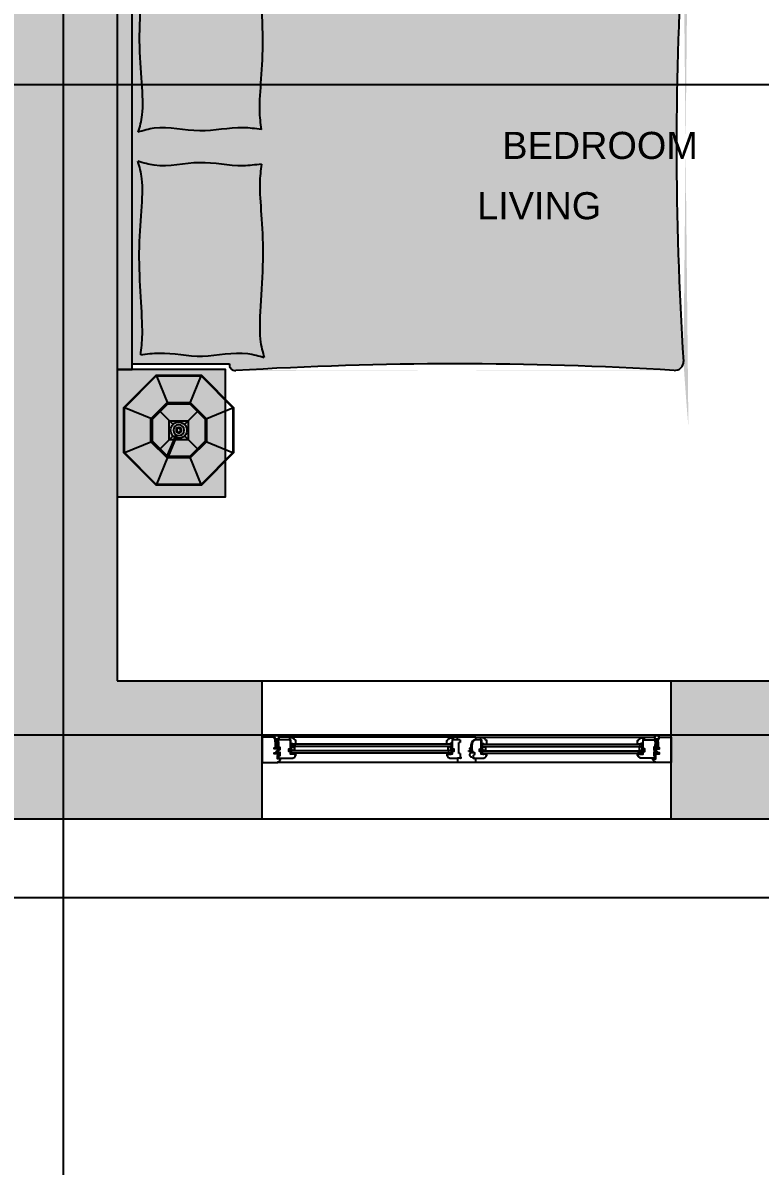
# Model space of a CAD drawing. Header units: millimetres. Extents: x 11159 to 50121, y 18346 to 37577.
# Drawn here: x 34246 to 36968, y 22565 to 26784 of the extents above; entities that cross this region are included whole.
import ezdxf

# ---------------------------------------------------------------- set-up
doc = ezdxf.new("R2010")
doc.units = ezdxf.units.MM
for name, color, linetype in [('axis', 40, 'Continuous'), ('df', 7, 'Continuous'), ('dim', 7, 'Continuous'), ('furnhatch', 254, 'Continuous'), ('furniture', 34, 'Continuous'), ('HATCH', 8, 'Continuous'), ('wall', 5, 'Continuous')]:
    doc.layers.add(name, color=color, linetype=linetype)
doc.styles.add('KOTE', font='romrust.shx', dxfattribs={"width": 0.8})
doc.styles.get("Standard").update_dxf_attribs({"font": 'arial.ttf'})
doc.dimstyles.new('ayala 50', dxfattribs={"dimscale": 50, "dimtxt": 2.5, "dimasz": 1, "dimexe": 1, "dimexo": 2, "dimgap": 1, "dimtad": 1, "dimdec": 4, "dimzin": 9, "dimdsep": 46, "dimtxsty": 'KOTE', "dimblk": 'ARCHTICK', "dimcen": 0.09, "dimdle": 1, "dimadec": 0, "dimazin": 0, "dimtfac": 0.666667, "dimtdec": 4, "dimtix": 1, "dimtmove": 2, "dimatfit": 3, "dimfxl": 1, "dimtvp": 1, "dimtolj": 1, "dimarcsym": 0})

# ---------------------------------------------------------------- blocks, each defined once
blk = doc.blocks.new('_ArchTick')
at = {"color": 0, "linetype": 'ByBlock', "const_width": 0.15}
blk.add_lwpolyline([(-0.5, -0.5), (0.5, 0.5)], dxfattribs=at)
blk = doc.blocks.new('*D53')
at = {"layer": 'Defpoints', "color": 0}
for p in [(49394.9, 26556.4), (34394.9, 23556.4), (49394.9, 19246.4)]:
    blk.add_point(p, dxfattribs=at)
at = {"layer": 'dim', "color": 4, "lineweight": -2}
for p, q in [((49394.9, 26456.4), (49394.9, 19146.4)), ((34394.9, 23456.4), (34394.9, 19146.4)), ((34294.9, 19246.4), (49494.9, 19246.4))]:
    blk.add_line(p, q, dxfattribs=at)
at = {"layer": 'dim', "color": 4, "lineweight": -2, "xscale": 100, "yscale": 100, "zscale": 100, "rotation": 180}
blk.add_blockref('_ArchTick', (34394.9, 19246.4), dxfattribs=at)
at = {"layer": 'dim', "color": 4, "lineweight": -2, "xscale": 100, "yscale": 100, "zscale": 100}
blk.add_blockref('_ArchTick', (49394.9, 19246.4), dxfattribs=at)
at = {"layer": 'dim', "color": 3, "insert": (41894.9, 19366.4), "char_height": 200, "attachment_point": 5, "style": 'KOTE'}
blk.add_mtext('\\A1;15000', dxfattribs=at)
blk = doc.blocks.new('Joint-K7335')
at = {"layer": 'df', "color": 7}
for points in [[(3.9, 10.7, -0.206505), (4.5, 11.8, -0.277528), (4.6, 11.7), (4.7, 11.5, 0.626267), (5.4, 11.5, 0.131441), (5.5, 11.7), (5.5, 18, 0.509109), (4.6, 18.4, -0.294424), (2, 18.3, 0.173488), (1.3, 18.5), (0, 18.5), (0, 2.1, 0.415334), (1.2, 0.9, 0.048115), (1.5, 0.9, 0.113375), (1.5, 1), (4, 2.8, 0.235966), (4, 2.9), (4, 3.3, 0.247659), (4, 3.4, 0.287937), (3.6, 3.4), (1.8, 2.3, -0.576722), (1.5, 2.5), (1.5, 3.3, -0.235966), (1.6, 3.5), (4, 5.3, 0.235966), (4, 5.3), (4, 5.7, 0.247659), (4, 5.8, 0.287937), (3.6, 5.8), (1.8, 4.8, -0.576722), (1.5, 5), (1.5, 6.3, -0.384094), (2.6, 7.5, -0.021813), (2.7, 7.5), (6.5, 7.5), (6.5, 7.6, 0.333043), (5.7, 8.5, -0.293245), (5.3, 8.9, 0.008528), (5.2, 9.3, 0.265517), (5, 9.5, 0.023748), (4.8, 9.5, -0.356149), (3.9, 10.7, -0.356149)], [(3.2, 10.8, 0.355005), (4.6, 8.8, -0.567624), (4.7, 8.8, -0.24708), (4.4, 8.7), (2.2, 9, -0.351704), (1.2, 10.1), (1.2, 12.9, -0.414214), (1.5, 13.2), (1.6, 13.2, 0.277073), (1.9, 13.4), (3.7, 16.8, -0.041112), (3.8, 17), (4.1, 17.7, -0.50666), (4.6, 17.7, -0.2771), (4.6, 17.5), (4.6, 13.3, 0.213422), (4.7, 13.1, -0.886227), (4.4, 12.6, 0.250571), (3.2, 10.8)]]:
    blk.add_lwpolyline(points, format="xyb", dxfattribs=at)
blk.add_lwpolyline([(1.6, 17.8, 0.632714), (1, 17.6), (1, 14.2, 0.78091), (1.6, 14.1), (3.2, 17.1, -0.117333), (3.3, 17.2, 1.218085), (3, 17.5, -0.285776), (2.7, 17.3, -0.145588)], format="xyb", close=True, dxfattribs=at)
blk = doc.blocks.new('bed1')
at = {"layer": 'furnhatch'}
h = blk.add_hatch(color=254, dxfattribs=at)
edge = h.paths.add_edge_path()
edge.add_line((-50, 728.2), (-376.6, 728.2))
edge.add_ellipse((-396.6, 731.7), major_axis=(-20.2, 2.1), ratio=0.939967, start_angle=175.7986, end_angle=279.2235)
edge.add_ellipse((-1139.1, 11853.6), major_axis=(11637.5, 0), ratio=0.956, start_angle=266.40829, end_angle=273.6518, ccw=False)
edge.add_ellipse((-1870, 721.4), major_axis=(30, 0), ratio=0.956, start_angle=86.4083, end_angle=182.703)
edge.add_ellipse((-20808.2, 0), major_axis=(18931.7, 0), ratio=0.7647664, start_angle=-2.85057, end_angle=2.85057, ccw=False)
edge.add_ellipse((-1870, -721.4), major_axis=(30, 0), ratio=0.956, start_angle=177.297, end_angle=273.5917)
edge.add_ellipse((-1139.1, -11853.6), major_axis=(-11637.5, 0), ratio=0.956, start_angle=266.3482, end_angle=273.59171, ccw=False)
edge.add_ellipse((-396.6, -731.7), major_axis=(20.2, 2.1), ratio=0.939967, start_angle=260.7765, end_angle=364.2014)
edge.add_line((-376.6, -728.2), (-50, -728.2))
edge.add_line((-50, -728.2), (-50, 728.2))
edge = h.paths.add_edge_path(flags=0)
edge.add_spline(control_points=[(-483.8, -58.1), (-463.3, -60.8), (-394.8, -69.6), (-273.9, -40.3), (-155.8, -74.4), (-87.5, -54.2), (-69.3, -48.8)], knot_values=[0, 0, 0, 0, 6.340048, 21.250308, 36.908042, 42.626898, 42.626898, 42.626898, 42.626898], degree=3, periodic=0)
edge.add_spline(control_points=[(-69.3, -48.8), (-74.7, -67.1), (-94.8, -135.3), (-60.7, -336.6), (-90.1, -608.6), (-81.2, -677.1), (-78.6, -697.6)], knot_values=[0, 0, 0, 0, 5.718856, 21.37659, 36.28685, 42.626898, 42.626898, 42.626898, 42.626898], degree=3, periodic=0)
edge.add_spline(control_points=[(-78.6, -697.6), (-99, -694.9), (-167.6, -686.1), (-288.4, -715.5), (-406.6, -681.3), (-474.8, -701.5), (-493.1, -706.9)], knot_values=[0, 0, 0, 0, 6.340048, 21.250308, 36.908042, 42.626898, 42.626898, 42.626898, 42.626898], degree=3, periodic=0)
edge.add_spline(control_points=[(-493.1, -706.9), (-487.7, -688.6), (-467.5, -620.4), (-501.7, -351.1), (-472.3, -147.1), (-481.1, -78.6), (-483.8, -58.1)], knot_values=[0, 0, 0, 0, 5.718856, 21.37659, 36.28685, 42.626898, 42.626898, 42.626898, 42.626898], degree=3, periodic=0)
edge = h.paths.add_edge_path(flags=0)
edge.add_spline(control_points=[(-483.8, 58), (-481.1, 78.5), (-472.3, 147), (-501.7, 351), (-467.5, 620.3), (-487.7, 688.5), (-493.1, 706.8)], knot_values=[0, 0, 0, 0, 6.340048, 21.250308, 36.908042, 42.626898, 42.626898, 42.626898, 42.626898], degree=3, periodic=0)
edge.add_spline(control_points=[(-493.1, 706.8), (-474.8, 701.4), (-406.6, 681.2), (-288.4, 715.4), (-167.6, 686), (-99, 694.8), (-78.6, 697.5)], knot_values=[0, 0, 0, 0, 5.718856, 21.37659, 36.28685, 42.626898, 42.626898, 42.626898, 42.626898], degree=3, periodic=0)
edge.add_spline(control_points=[(-78.6, 697.5), (-81.2, 677), (-90.1, 608.5), (-60.7, 336.5), (-94.8, 135.2), (-74.7, 67), (-69.3, 48.7)], knot_values=[0, 0, 0, 0, 6.340048, 21.250308, 36.908042, 42.626898, 42.626898, 42.626898, 42.626898], degree=3, periodic=0)
edge.add_spline(control_points=[(-69.3, 48.7), (-87.5, 54.1), (-155.8, 74.3), (-273.9, 40.1), (-394.8, 69.5), (-463.3, 60.7), (-483.8, 58)], knot_values=[0, 0, 0, 0, 5.718856, 21.37659, 36.28685, 42.626898, 42.626898, 42.626898, 42.626898], degree=3, periodic=0)
edge = h.paths.add_edge_path(flags=16)
edge.add_spline(control_points=[(-78.6, -697.6), (-81.2, -677.1), (-90.1, -608.6), (-60.7, -336.6), (-94.8, -135.3), (-74.7, -67.1), (-69.3, -48.8)], knot_values=[0, 0, 0, 0, 6.340048, 21.250308, 36.908042, 42.626898, 42.626898, 42.626898, 42.626898], degree=3, periodic=0)
edge.add_spline(control_points=[(-69.3, -48.8), (-87.5, -54.2), (-155.8, -74.4), (-273.9, -40.3), (-394.8, -69.6), (-463.3, -60.8), (-483.8, -58.1)], knot_values=[0, 0, 0, 0, 5.718856, 21.37659, 36.28685, 42.626898, 42.626898, 42.626898, 42.626898], degree=3, periodic=0)
edge.add_spline(control_points=[(-483.8, -58.1), (-481.1, -78.6), (-472.3, -147.1), (-501.7, -351.1), (-467.5, -620.4), (-487.7, -688.6), (-493.1, -706.9)], knot_values=[0, 0, 0, 0, 6.340048, 21.250308, 36.908042, 42.626898, 42.626898, 42.626898, 42.626898], degree=3, periodic=0)
edge.add_spline(control_points=[(-493.1, -706.9), (-474.8, -701.5), (-406.6, -681.3), (-288.4, -715.5), (-167.6, -686.1), (-99, -694.9), (-78.6, -697.6)], knot_values=[0, 0, 0, 0, 5.718856, 21.37659, 36.28685, 42.626898, 42.626898, 42.626898, 42.626898], degree=3, periodic=0)
edge = h.paths.add_edge_path(flags=16)
edge.add_spline(control_points=[(-69.3, 48.7), (-74.7, 67), (-94.8, 135.2), (-60.7, 336.5), (-90.1, 608.5), (-81.2, 677), (-78.6, 697.5)], knot_values=[0, 0, 0, 0, 5.718856, 21.37659, 36.28685, 42.626898, 42.626898, 42.626898, 42.626898], degree=3, periodic=0)
edge.add_spline(control_points=[(-78.6, 697.5), (-99, 694.8), (-167.6, 686), (-288.4, 715.4), (-406.6, 681.2), (-474.8, 701.4), (-493.1, 706.8)], knot_values=[0, 0, 0, 0, 6.340048, 21.250308, 36.908042, 42.626898, 42.626898, 42.626898, 42.626898], degree=3, periodic=0)
edge.add_spline(control_points=[(-493.1, 706.8), (-487.7, 688.5), (-467.5, 620.3), (-501.7, 351), (-472.3, 147), (-481.1, 78.5), (-483.8, 58)], knot_values=[0, 0, 0, 0, 5.718856, 21.37659, 36.28685, 42.626898, 42.626898, 42.626898, 42.626898], degree=3, periodic=0)
edge.add_spline(control_points=[(-483.8, 58), (-463.3, 60.7), (-394.8, 69.5), (-273.9, 40.1), (-155.8, 74.3), (-87.5, 54.1), (-69.3, 48.7)], knot_values=[0, 0, 0, 0, 6.340048, 21.250308, 36.908042, 42.626898, 42.626898, 42.626898, 42.626898], degree=3, periodic=0)
h.paths.add_polyline_path([(0, 747.3), (-50, 747.3), (-50, -747.3), (0, -747.3)])
at = {"layer": 'furniture'}
for p, q in [((0, 747.3), (-50, 747.3)), ((-50, 747.3), (-50, -747.3)), ((0, -747.3), (0, 747.3)), ((-50, 728.2), (-376.6, 728.2)), ((-376.6, -728.2), (-50, -728.2)), ((0, -747.3), (-50, -747.3))]:
    blk.add_line(p, q, dxfattribs=at)
for centre, major_axis, ratio, start_param, end_param in [((-1870, 721.4), (30, 0), 0.956, 1.508109, 3.188768), ((-1139.1, 11853.6), (11637.5, 0), 0.956, 4.649702, 4.776125), ((-396.6, 731.7), (-20.2, 2.1), 0.939967, 3.068264, 4.873369), ((-20808.2, 0), (18931.7, 0), 0.764766, -0.049752, 0.049752), ((-1870, -721.4), (30, 0), 0.956, 3.094417, 4.775076), ((-1139.1, -11853.6), (-11637.5, 0), 0.956, 4.648653, 4.775076), ((-396.6, -731.7), (20.2, 2.1), 0.939967, 4.551409, 6.356514)]:
    blk.add_ellipse(centre, major_axis=major_axis, ratio=ratio, start_param=start_param, end_param=end_param, dxfattribs=at)
for points in [[(-78.6, 697.5), (-99, 694.8), (-167.6, 686), (-288.4, 715.4), (-406.6, 681.2), (-474.8, 701.4), (-493.1, 706.8)], [(-483.8, 58), (-481.1, 78.5), (-472.3, 147), (-501.7, 351), (-467.5, 620.3), (-487.7, 688.5), (-493.1, 706.8)], [(-78.6, 697.5), (-81.2, 677), (-90.1, 608.5), (-60.7, 336.5), (-94.8, 135.2), (-74.7, 67), (-69.3, 48.7)], [(-483.8, 58), (-463.3, 60.7), (-394.8, 69.5), (-273.9, 40.1), (-155.8, 74.3), (-87.5, 54.1), (-69.3, 48.7)], [(-483.8, -58.1), (-481.1, -78.6), (-472.3, -147.1), (-501.7, -351.1), (-467.5, -620.4), (-487.7, -688.6), (-493.1, -706.9)], [(-483.8, -58.1), (-463.3, -60.8), (-394.8, -69.6), (-273.9, -40.3), (-155.8, -74.4), (-87.5, -54.2), (-69.3, -48.8)], [(-78.6, -697.6), (-81.2, -677.1), (-90.1, -608.6), (-60.7, -336.6), (-94.8, -135.3), (-74.7, -67.1), (-69.3, -48.8)], [(-78.6, -697.6), (-99, -694.9), (-167.6, -686.1), (-288.4, -715.5), (-406.6, -681.3), (-474.8, -701.5), (-493.1, -706.9)]]:
    blk.add_open_spline(points, degree=3, knots=[0, 0, 0, 0, 6.340048, 21.250308, 36.908042, 42.626898, 42.626898, 42.626898, 42.626898], dxfattribs=at)
blk = doc.blocks.new('lamp (pl)')
at = {"color": 0, "linetype": 'ByBlock'}
for p, q in [((-40.4, 97.5), (-83.9, 202.5)), ((83.9, 202.5), (40.4, 97.5)), ((-42.3, 95.6), (-9.9, 17.4)), ((-37.7, 97.5), (-5.3, 19.3)), ((-202.5, 83.9), (-97.5, 40.4)), ((-68.9, 68.9), (-21.2, 21.2)), ((21.2, 21.2), (68.9, 68.9)), ((97.5, 40.4), (202.5, 83.9)), ((-97.5, -40.4), (-202.5, -83.9)), ((-68.9, -68.9), (-21.2, -21.2)), ((21.2, -21.2), (68.9, -68.9)), ((97.5, -40.4), (202.5, -83.9)), ((-83.9, -202.5), (-40.4, -97.5)), ((40.4, -97.5), (83.9, -202.5))]:
    blk.add_line(p, q, dxfattribs=at)
for points in [[(-202.5, 83.9), (-202.5, -83.9), (-83.9, -202.5), (83.9, -202.5), (202.5, -83.9), (202.5, 83.9), (83.9, 202.5), (-83.9, 202.5)], [(-200, 82.8), (-200, -82.8), (-82.8, -200), (82.8, -200), (200, -82.8), (200, 82.8), (82.8, 200), (-82.8, 200)], [(-102.5, 42.5), (-102.5, -42.5), (-42.5, -102.5), (42.5, -102.5), (102.5, -42.5), (102.5, 42.5), (42.5, 102.5), (-42.5, 102.5)], [(-97.5, 40.4), (-97.5, -40.4), (-40.4, -97.5), (40.4, -97.5), (97.5, -40.4), (97.5, 40.4), (40.4, 97.5), (-40.4, 97.5)]]:
    blk.add_lwpolyline(points, close=True, dxfattribs=at)
blk.add_lwpolyline([(-17.2, 35), (-35, 35), (-35, -35), (35, -35), (35, 35), (-11.8, 35)], dxfattribs=at)
for radius in [20, 10, 7.5]:
    blk.add_circle((0, 0), radius, dxfattribs=at)
blk.add_arc((0, 0), 30, 117.2802, 107.7198, dxfattribs=at)

msp = doc.modelspace()

# ---------------------------------------------------------------- hatches: boundary and pattern name
at = {"ltscale": 10}
h = msp.add_hatch(dxfattribs=at)
h.set_pattern_fill('ANGLE', color=4, scale=0.15, angle=-45, style=0)
h.set_pattern_definition([(45, (32571.3651, 24903.6607), (0.74087113, -0.74087113), [0.762, -0.28575]), (315, (32571.3651, 24903.6607), (-0.74087113, -0.74087113), [0.762, -0.28575])])
edge = h.paths.add_edge_path()
edge.add_line((35233.90031, 24122.0771), (35236.90031, 24122.0771))
edge.add_line((35236.90031, 24122.0771), (35236.90031, 24120.0771))
edge.add_arc((35235.40031, 24120.47322), 1.55142, 194.79301761, 345.20698239, ccw=False)
edge.add_line((35233.90031, 24120.0771), (35233.90031, 24122.0771))
h = msp.add_hatch(dxfattribs=at)
h.set_pattern_fill('ANGLE', color=4, scale=0.15, angle=-45, style=0)
h.set_pattern_definition([(45, (32565.8651, 24903.6607), (0.74087113, -0.74087113), [0.762, -0.28575]), (315, (32565.8651, 24903.6607), (-0.74087113, -0.74087113), [0.762, -0.28575])])
edge = h.paths.add_edge_path()
edge.add_line((35234.41111, 24124.0771), (35240.40031, 24124.0771))
edge.add_arc((35239.65031, 24123.0771), 1.25, -53.13010235, 53.13010235, ccw=False)
edge.add_line((35240.40031, 24122.0771), (35234.41111, 24122.0771))
edge.add_arc((35235.13457, 24123.0771), 1.23426, 125.88414978, 234.11585022, ccw=False)
h = msp.add_hatch(dxfattribs=at)
h.set_pattern_fill('BRASS', color=4, scale=0.3, angle=-45, style=0)
h.set_pattern_definition([(45, (32571.365, 24890.6607), (1.3470384, -1.3470384), []), (45, (32572.0386, 24889.9872), (1.3470384, -1.3470384), [0.9525, -0.47625])])
h.paths.add_polyline_path([(35238.40031, 24085.0771), (35238.40031, 24089.0771), (35250.40031, 24089.0771), (35250.40031, 24085.0771)])
h = msp.add_hatch(dxfattribs=at)
h.set_pattern_fill('ANGLE', color=4, scale=0.15, angle=-45, style=0)
h.set_pattern_definition([(45, (32571.3651, 24890.6607), (0.74087113, -0.74087113), [0.762, -0.28575]), (315, (32571.3651, 24890.6607), (-0.74087113, -0.74087113), [0.762, -0.28575])])
h.paths.add_polyline_path([(35250.40031, 24085.0771), (35250.40031, 24089.0771), (35254.40031, 24089.0771), (35254.40031, 24085.0771)])
h = msp.add_hatch(dxfattribs=at)
h.set_pattern_fill('ANGLE', color=4, scale=0.15, angle=-45, style=0)
h.set_pattern_definition([(135, (38493.9356, 24890.6607), (-0.74087113, -0.74087113), [0.762, -0.28575]), (225, (38493.9356, 24890.6607), (0.74087113, -0.74087113), [0.762, -0.28575])])
h.paths.add_polyline_path([(35814.90031, 24085.0771), (35814.90031, 24089.0771), (35810.90031, 24089.0771), (35810.90031, 24085.0771)])
h = msp.add_hatch(dxfattribs=at)
h.set_pattern_fill('BRASS', color=4, scale=0.3, angle=-45, style=0)
h.set_pattern_definition([(135, (38493.9356, 24890.6607), (-1.3470384, -1.3470384), []), (135, (38493.262, 24889.9872), (-1.3470384, -1.3470384), [0.9525, -0.47625])])
h.paths.add_polyline_path([(35826.90031, 24085.0771), (35826.90031, 24089.0771), (35814.90031, 24089.0771), (35814.90031, 24085.0771)])
h = msp.add_hatch(dxfattribs=at)
h.set_pattern_fill('ANGLE', color=4, scale=0.15, angle=-45, style=0)
h.set_pattern_definition([(135, (38499.4356, 24903.6607), (-0.74087113, -0.74087113), [0.762, -0.28575]), (225, (38499.4356, 24903.6607), (0.74087113, -0.74087113), [0.762, -0.28575])])
edge = h.paths.add_edge_path()
edge.add_line((35830.88951, 24124.0771), (35824.90031, 24124.0771))
edge.add_arc((35825.65031, 24123.0771), 1.25, 126.86989765, 233.13010235)
edge.add_line((35824.90031, 24122.0771), (35830.88951, 24122.0771))
edge.add_arc((35830.16605, 24123.0771), 1.23426, 305.88414978, 414.11585022)
h = msp.add_hatch(dxfattribs=at)
h.set_pattern_fill('ANGLE', color=4, scale=0.15, angle=-45, style=0)
h.set_pattern_definition([(135, (38493.9356, 24903.6607), (-0.74087113, -0.74087113), [0.762, -0.28575]), (225, (38493.9356, 24903.6607), (0.74087113, -0.74087113), [0.762, -0.28575])])
edge = h.paths.add_edge_path()
edge.add_line((35831.40031, 24122.0771), (35828.40031, 24122.0771))
edge.add_line((35828.40031, 24122.0771), (35828.40031, 24120.0771))
edge.add_arc((35829.90031, 24120.47322), 1.55142, 194.79301761, 345.20698239)
edge.add_line((35831.40031, 24120.0771), (35831.40031, 24122.0771))
h = msp.add_hatch(dxfattribs=at)
h.set_pattern_fill('ANGLE', color=4, scale=0.15, angle=-45, style=0)
h.set_pattern_definition([(45, (33275.8651, 24903.6607), (0.74087113, -0.74087113), [0.762, -0.28575]), (315, (33275.8651, 24903.6607), (-0.74087113, -0.74087113), [0.762, -0.28575])])
edge = h.paths.add_edge_path()
edge.add_line((35938.40031, 24122.0771), (35941.40031, 24122.0771))
edge.add_line((35941.40031, 24122.0771), (35941.40031, 24120.0771))
edge.add_arc((35939.90031, 24120.47322), 1.55142, 194.79301761, 345.20698239, ccw=False)
edge.add_line((35938.40031, 24120.0771), (35938.40031, 24122.0771))
h = msp.add_hatch(dxfattribs=at)
h.set_pattern_fill('ANGLE', color=4, scale=0.15, angle=-45, style=0)
h.set_pattern_definition([(45, (33270.3651, 24903.6607), (0.74087113, -0.74087113), [0.762, -0.28575]), (315, (33270.3651, 24903.6607), (-0.74087113, -0.74087113), [0.762, -0.28575])])
edge = h.paths.add_edge_path()
edge.add_line((35938.91111, 24124.0771), (35944.90031, 24124.0771))
edge.add_arc((35944.15031, 24123.0771), 1.25, -53.13010235, 53.13010235, ccw=False)
edge.add_line((35944.90031, 24122.0771), (35938.91111, 24122.0771))
edge.add_arc((35939.63457, 24123.0771), 1.23426, 125.88414978, 234.11585022, ccw=False)
h = msp.add_hatch(dxfattribs=at)
h.set_pattern_fill('BRASS', color=4, scale=0.3, angle=-45, style=0)
h.set_pattern_definition([(45, (33275.865, 24890.6607), (1.3470384, -1.3470384), []), (45, (33276.5386, 24889.9872), (1.3470384, -1.3470384), [0.9525, -0.47625])])
h.paths.add_polyline_path([(35942.90031, 24085.0771), (35942.90031, 24089.0771), (35954.90031, 24089.0771), (35954.90031, 24085.0771)])
h = msp.add_hatch(dxfattribs=at)
h.set_pattern_fill('ANGLE', color=4, scale=0.15, angle=-45, style=0)
h.set_pattern_definition([(45, (33275.8651, 24890.6607), (0.74087113, -0.74087113), [0.762, -0.28575]), (315, (33275.8651, 24890.6607), (-0.74087113, -0.74087113), [0.762, -0.28575])])
h.paths.add_polyline_path([(35954.90031, 24085.0771), (35954.90031, 24089.0771), (35958.90031, 24089.0771), (35958.90031, 24085.0771)])
h = msp.add_hatch()
h.set_pattern_fill('ANGLE', color=256, scale=0.15, angle=-45, style=0)
h.set_pattern_definition([(135, (39198.4356, 24890.6607), (-0.74087113, -0.74087113), [0.762, -0.28575]), (225, (39198.4356, 24890.6607), (0.74087113, -0.74087113), [0.762, -0.28575])])
h.paths.add_polyline_path([(36519.40031, 24085.0771), (36519.40031, 24089.0771), (36515.40031, 24089.0771), (36515.40031, 24085.0771)])
h = msp.add_hatch()
h.set_pattern_fill('BRASS', color=256, scale=0.3, angle=-45, style=0)
h.set_pattern_definition([(135, (39198.4356, 24890.6607), (-1.3470384, -1.3470384), []), (135, (39197.762, 24889.9872), (-1.3470384, -1.3470384), [0.9525, -0.47625])])
h.paths.add_polyline_path([(36531.40031, 24085.0771), (36531.40031, 24089.0771), (36519.40031, 24089.0771), (36519.40031, 24085.0771)])
h = msp.add_hatch()
h.set_pattern_fill('ANGLE', color=256, scale=0.15, angle=-45, style=0)
h.set_pattern_definition([(135, (39203.9356, 24903.6607), (-0.74087113, -0.74087113), [0.762, -0.28575]), (225, (39203.9356, 24903.6607), (0.74087113, -0.74087113), [0.762, -0.28575])])
edge = h.paths.add_edge_path()
edge.add_line((36535.38951, 24124.0771), (36529.40031, 24124.0771))
edge.add_arc((36530.15031, 24123.0771), 1.25, 126.86989765, 233.13010235)
edge.add_line((36529.40031, 24122.0771), (36535.38951, 24122.0771))
edge.add_arc((36534.66605, 24123.0771), 1.23426, 305.88414978, 414.11585022)
h = msp.add_hatch()
h.set_pattern_fill('ANGLE', color=256, scale=0.15, angle=-45, style=0)
h.set_pattern_definition([(135, (39198.4356, 24903.6607), (-0.74087113, -0.74087113), [0.762, -0.28575]), (225, (39198.4356, 24903.6607), (0.74087113, -0.74087113), [0.762, -0.28575])])
edge = h.paths.add_edge_path()
edge.add_line((36535.90031, 24122.0771), (36532.90031, 24122.0771))
edge.add_line((36532.90031, 24122.0771), (36532.90031, 24120.0771))
edge.add_arc((36534.40031, 24120.47322), 1.55142, 194.79301761, 345.20698239)
edge.add_line((36535.90031, 24120.0771), (36535.90031, 24122.0771))
h = msp.add_hatch(dxfattribs=at)
h.set_pattern_fill('ANSI35', color=4, scale=0.2, style=0)
h.set_pattern_definition([(225, (35772.3109, 26755.0439), (0.8980256, -0.8980256), []), (225, (35771.4129, 26755.0439), (0.8980256, -0.8980256), [1.5875, -0.3175, 0, -0.3175])])
h.paths.add_polyline_path([(35862.90031, 24070.0771), (35860.90031, 24070.0771), (35860.90031, 24074.0771), (35862.90031, 24074.0771)])
at = {"layer": 'furniture'}
msp.add_hatch(color=254, dxfattribs=at).paths.add_polyline_path([(34594.90031, 25504.37534), (34594.90031, 25034.37534), (34994.90031, 25034.37534), (34994.90031, 25504.37534)])
at = {"layer": 'HATCH', "true_color": 0x2b2b2b}
h = msp.add_hatch(color=250, dxfattribs=at)
h.dxf.hatch_style = 1
h.paths.add_polyline_path([(38584.90031, 23756.3771), (38119.90031, 23756.3771), (38119.90031, 24551.33276), (37869.90031, 24551.33276), (37869.90031, 24356.3771), (36639.90031, 24356.3771), (36639.90031, 23846.3771), (37684.90031, 23846.3771), (37684.90031, 23246.3771), (38584.90031, 23246.3771)])
h.paths.add_polyline_path([(35129.90031, 24356.3771), (34594.90031, 24356.3771), (34594.90031, 28296.3771), (36414.90031, 28296.3771), (36414.90031, 28896.3771), (37869.90031, 28896.3771), (37869.90031, 25361.33276), (38119.90031, 25361.33276), (38119.90031, 30696.3771), (40509.90031, 30696.3771), (40509.90031, 30816.3771), (38119.90031, 30816.3771), (38119.90031, 31066.3771), (37869.90031, 31066.3771), (37869.90031, 30816.3771), (37219.90031, 30816.3771), (37219.90031, 30696.3771), (37869.90031, 30696.3771), (37869.90031, 29016.3771), (36414.90031, 29016.3771), (36414.90031, 29366.37714), (36294.90031, 29366.37714), (36294.90031, 28416.3771), (34594.90031, 28416.3771), (34594.90031, 28801.3771), (34084.90031, 28801.3771), (34084.90031, 23846.3771), (35129.90031, 23846.3771)])
h.paths.add_polyline_path([(42949.90031, 24356.3771), (41719.90031, 24356.3771), (41719.90031, 27856.3771), (41794.90031, 27856.3771), (41794.90031, 27976.3771), (41719.90031, 27976.3771), (41719.90031, 28581.3771), (41469.90031, 28581.3771), (41469.90031, 23756.3771), (41004.90031, 23756.3771), (41004.90031, 23246.3771), (41904.90031, 23246.3771), (41904.90031, 23846.3771), (42949.90031, 23846.3771)])
h.paths.add_polyline_path([(45504.90031, 35266.3771), (44249.90031, 35266.3771), (44249.90031, 34756.3771), (44994.90031, 34756.3771), (44994.90031, 30816.3771), (42504.90031, 30816.3771), (42504.90031, 30696.3771), (42599.90031, 30696.3771), (42599.90031, 30106.3771), (42719.90031, 30106.3771), (42719.90031, 30696.3771), (44194.90031, 30696.3771), (44194.90031, 30296.3771), (44994.90031, 30296.3771), (44994.90031, 28576.3771), (42719.90031, 28576.3771), (42719.90031, 29396.3771), (42599.90031, 29396.3771), (42599.90031, 27976.3771), (42504.90031, 27976.3771), (42504.90031, 27856.3771), (42719.90031, 27856.3771), (42719.90031, 28456.3771), (44994.90031, 28456.3771), (44994.90031, 24356.3771), (44459.90031, 24356.3771), (44459.90031, 23846.3771), (45504.90031, 23846.3771)])
h.paths.add_polyline_path([(44994.90031, 30416.3771), (44314.90031, 30416.3771), (44314.90031, 30696.3771), (44994.90031, 30696.3771)], flags=16)
h.paths.add_polyline_path([(41719.90031, 34756.3771), (42539.90031, 34756.3771), (42539.90031, 35266.3771), (40649.90031, 35266.3771), (40649.90031, 34756.3771), (41469.90031, 34756.3771), (41469.90031, 30816.3771), (41319.90031, 30816.3771), (41319.90031, 30696.3771), (41469.90031, 30696.3771), (41469.90031, 30091.3771), (41719.90031, 30091.3771), (41719.90031, 30696.3771), (41794.90031, 30696.3771), (41794.90031, 30816.3771), (41719.90031, 30816.3771), (41719.90031, 30856.3771)])
h.paths.add_polyline_path([(36509.90031, 30816.3771), (34594.90031, 30816.3771), (34594.90031, 34756.3771), (35339.90031, 34756.3771), (35339.90031, 35266.3771), (34084.90031, 35266.3771), (34084.90031, 30311.3771), (34594.90031, 30311.3771), (34594.90031, 30696.3771), (36294.90031, 30696.3771), (36294.90031, 30076.37714), (36414.90031, 30076.37714), (36414.90031, 30696.3771), (36509.90031, 30696.3771)])
h.paths.add_polyline_path([(38939.90031, 35266.3771), (37049.90031, 35266.3771), (37049.90031, 34756.3771), (37869.90031, 34756.3771), (37869.90031, 34506.3771), (38119.90031, 34506.3771), (38119.90031, 34756.3771), (38939.90031, 34756.3771)])
h.paths.add_polyline_path([(38497.03235, 36456.3771), (38097.03235, 36456.3771), (38097.03235, 36056.3771), (38497.03235, 36056.3771)])
h.paths.add_polyline_path([(41492.76828, 36456.3771), (41092.76828, 36456.3771), (41092.76828, 36056.3771), (41492.76828, 36056.3771)])

# ---------------------------------------------------------------- linework, layer by layer
for p, q in [((35173.90031, 24148.3771), (35174.66761, 24148.3771)), ((35850.90031, 24149.0771), (35918.90031, 24149.0771)), ((35850.90031, 24138.0771), (35850.90031, 24149.0771)), ((35860.90031, 24138.0771), (35850.90031, 24138.0771)), ((35860.90031, 24138.0771), (35860.90031, 24128.0771)), ((35918.90031, 24138.5771), (35918.90031, 24149.0771)), ((36595.90031, 24148.3771), (36595.13301, 24148.3771)), ((35180.90031, 24112.3771), (35182.90031, 24112.3771)), ((35828.40031, 24122.0771), (35828.40031, 24089.0771)), ((35860.90031, 24128.0771), (35855.90031, 24128.0771)), ((35855.90031, 24088.0771), (35855.90031, 24128.0771)), ((35900.90031, 24107.5771), (35900.90031, 24120.5771)), ((35906.90031, 24108.58636), (35903.90031, 24108.58636)), ((35906.90031, 24128.58636), (35906.03864, 24128.58636)), ((36532.90031, 24122.0771), (36532.90031, 24089.0771)), ((36588.90031, 24112.3771), (36586.90031, 24112.3771)), ((35850.90031, 24070.0771), (35850.90031, 24055.0771)), ((35860.90031, 24070.0771), (35850.90031, 24070.0771)), ((35850.90031, 24055.0771), (35918.90031, 24055.0771)), ((35860.90031, 24088.0771), (35855.90031, 24088.0771)), ((35860.90031, 24088.0771), (35860.90031, 24070.0771)), ((35918.90031, 24069.5771), (35913.90031, 24069.5771)), ((35918.90031, 24055.0771), (35918.90031, 24069.5771))]:
    msp.add_line(p, q)
at = {"color": 4, "ltscale": 10}
for p, q in [((35177.90031, 24130.3771), (35177.90031, 24139.59379)), ((35189.72807, 24130.66754), (35189.2757, 24139.87312)), ((36580.07255, 24130.66754), (36580.52492, 24139.87312)), ((36591.90031, 24130.3771), (36591.90031, 24139.59379)), ((35233.90031, 24088.0771), (35236.90031, 24119.0771)), ((35236.90031, 24088.0771), (35233.90031, 24119.0771)), ((35828.40031, 24122.0771), (35236.90031, 24122.0771)), ((35236.90031, 24122.0771), (35236.90031, 24089.0771)), ((35828.40031, 24113.5771), (35236.90031, 24113.5771)), ((35828.40031, 24097.5771), (35236.90031, 24097.5771)), ((35828.40031, 24089.0771), (35236.90031, 24089.0771)), ((35828.40031, 24088.0771), (35831.40031, 24119.0771)), ((35831.40031, 24088.0771), (35828.40031, 24119.0771)), ((35892.90031, 24094.7771), (35892.90031, 24098.7771)), ((35892.90031, 24098.7771), (35899.90031, 24098.7771)), ((35899.90031, 24094.7771), (35892.90031, 24094.7771)), ((35895.90031, 24104.5771), (35895.90031, 24107.5771)), ((35900.90031, 24107.5771), (35895.90031, 24107.5771)), ((35900.90031, 24104.5771), (35895.90031, 24104.5771)), ((35899.90031, 24100.7771), (35900.90031, 24100.7771)), ((35899.90031, 24098.7771), (35899.90031, 24100.7771)), ((35899.90031, 24090.7771), (35899.90031, 24094.7771)), ((35900.90031, 24090.7771), (35899.90031, 24090.7771)), ((35900.90031, 24100.7771), (35900.90031, 24104.5771)), ((35900.90031, 24090.37645), (35900.90031, 24090.7771)), ((35941.40031, 24088.0771), (35938.40031, 24119.0771)), ((35938.40031, 24088.0771), (35941.40031, 24119.0771)), ((35941.40031, 24122.0771), (36532.90031, 24122.0771)), ((35941.40031, 24122.0771), (35941.40031, 24089.0771)), ((35941.40031, 24113.5771), (36532.90031, 24113.5771)), ((35941.40031, 24097.5771), (36532.90031, 24097.5771)), ((35941.40031, 24089.0771), (36532.90031, 24089.0771))]:
    msp.add_line(p, q, dxfattribs=at)
at = {"color": 8, "ltscale": 10}
for p, q in [((35850.90031, 24148.3771), (35192.13301, 24148.3771)), ((35918.90031, 24148.3771), (36577.66761, 24148.3771)), ((36581.90031, 24054.3771), (35187.90031, 24054.3771))]:
    msp.add_line(p, q, dxfattribs=at)
at = {"color": 3}
for p, q in [((36535.90031, 24088.0771), (36532.90031, 24119.0771)), ((36532.90031, 24088.0771), (36535.90031, 24119.0771))]:
    msp.add_line(p, q, dxfattribs=at)
for points in [[(35182.90031, 24112.3771), (35182.90031, 24138.0771, -0.4142135624), (35173.90031, 24147.0771), (35173.90031, 24148.3771), (35129.90031, 24148.3771), (35129.90031, 24054.3771), (35187.90031, 24054.3771), (35187.90031, 24056.3771, 0.4142135624), (35195.90031, 24064.3771), (35197.90031, 24064.3771), (35197.90031, 24068.5771), (35186.90031, 24068.5771), (35186.90031, 24080.5771), (35191.90031, 24083.5771), (35191.90031, 24086.0771), (35191.40031, 24086.5771), (35173.40031, 24086.5771), (35173.40031, 24090.5771), (35180.90031, 24090.5771), (35180.90031, 24093.8771), (35182.90031, 24093.8771), (35182.90031, 24096.6771), (35191.90031, 24102.0771), (35191.90031, 24104.5771), (35191.40031, 24105.0771), (35173.40031, 24105.0771), (35173.40031, 24109.0771), (35180.90031, 24109.0771), (35180.90031, 24112.3771)], [(35850.90031, 24138.0771), (35831.40031, 24138.0771), (35831.40031, 24105.0771), (35837.40031, 24105.0771), (35837.40031, 24095.0771), (35831.40031, 24095.0771), (35831.40031, 24085.0771), (35810.90031, 24085.0771), (35810.90031, 24080.0771), (35812.90031, 24080.0771, 0.4142135624), (35820.90031, 24072.0771), (35820.90031, 24070.0771), (35850.90031, 24070.0771)], [(36586.90031, 24112.3771), (36586.90031, 24138.0771, 0.4142135624), (36595.90031, 24147.0771), (36595.90031, 24148.3771), (36639.90031, 24148.3771), (36639.90031, 24054.3771), (36581.90031, 24054.3771), (36581.90031, 24056.3771, -0.4142135624), (36573.90031, 24064.3771), (36571.90031, 24064.3771), (36571.90031, 24068.5771), (36582.90031, 24068.5771), (36582.90031, 24080.5771), (36577.90031, 24083.5771), (36577.90031, 24086.0771), (36578.40031, 24086.5771), (36596.40031, 24086.5771), (36596.40031, 24090.5771), (36588.90031, 24090.5771), (36588.90031, 24093.8771), (36586.90031, 24093.8771), (36586.90031, 24096.6771), (36577.90031, 24102.0771), (36577.90031, 24104.5771), (36578.40031, 24105.0771), (36596.40031, 24105.0771), (36596.40031, 24109.0771), (36588.90031, 24109.0771), (36588.90031, 24112.3771)]]:
    msp.add_lwpolyline(points, format="xyb")
for points in [[(35185.90031, 24092.0771), (35194.40031, 24092.0771), (35194.40031, 24079.07909), (35190.39687, 24076.7571, 0.2674173791), (35189.40031, 24075.02703), (35189.40031, 24070.5771), (35189.90031, 24070.0771), (35244.40031, 24070.0771), (35244.40031, 24072.0771, 0.4142135624), (35252.40031, 24080.0771), (35254.40031, 24080.0771), (35254.40031, 24085.0771), (35233.90031, 24085.0771), (35233.90031, 24095.0771), (35227.90031, 24095.0771), (35227.90031, 24105.0771), (35233.90031, 24105.0771), (35233.90031, 24138.0771), (35184.88729, 24138.0771), (35184.40031, 24137.57727), (35185.10344, 24111.07693), (35185.61646, 24110.5771), (35194.40031, 24110.5771), (35194.40031, 24101.57708), (35185.40031, 24096.07709), (35185.40031, 24092.5771)], [(35830.40031, 24124.0771), (35823.40031, 24124.0771), (35823.40031, 24122.0771), (35810.90031, 24122.0771), (35810.90031, 24136.0771, 0.3276927682), (35815.90031, 24139.5771, -0.3276927682), (35820.90031, 24143.0771), (35820.90031, 24145.0771), (35834.65031, 24145.0771), (35835.90031, 24138.0771), (35830.90031, 24138.0771), (35830.40031, 24124.0771)], [(35932.40031, 24105.0771), (35938.40031, 24105.0771), (35938.40031, 24138.0771), (35921.90031, 24138.0771, 0.4142135624), (35903.90031, 24120.0771), (35903.90031, 24100.5771), (35904.90031, 24100.5771), (35904.90031, 24092.5771), (35913.40031, 24091.5771), (35913.40031, 24083.8771), (35909.37132, 24081.45971, 0.2634471391), (35908.40031, 24079.74472), (35908.40031, 24078.5771, 0.4142135624), (35916.90031, 24070.0771), (35948.90031, 24070.0771), (35948.90031, 24072.0771, 0.4142135624), (35956.90031, 24080.0771), (35958.90031, 24080.0771), (35958.90031, 24085.0771), (35938.40031, 24085.0771), (35938.40031, 24095.0771), (35932.40031, 24095.0771)], [(35939.40031, 24124.0771), (35946.40031, 24124.0771), (35946.40031, 24122.0771), (35958.90031, 24122.0771), (35958.90031, 24136.0771, -0.3276927682), (35953.90031, 24139.5771, 0.3276927682), (35948.90031, 24143.0771), (35948.90031, 24145.0771), (35935.15031, 24145.0771), (35933.90031, 24138.0771), (35938.90031, 24138.0771), (35939.40031, 24124.0771)], [(36534.90031, 24124.0771), (36527.90031, 24124.0771), (36527.90031, 24122.0771), (36515.40031, 24122.0771), (36515.40031, 24136.0771, 0.3276927682), (36520.40031, 24139.5771, -0.3276927682), (36525.40031, 24143.0771), (36525.40031, 24145.0771), (36539.15031, 24145.0771), (36540.40031, 24138.0771), (36535.40031, 24138.0771), (36534.90031, 24124.0771)], [(36583.90031, 24092.0771), (36575.40031, 24092.0771), (36575.40031, 24079.07909), (36579.40375, 24076.7571, -0.2674173791), (36580.40031, 24075.02703), (36580.40031, 24070.5771), (36579.90031, 24070.0771), (36525.40031, 24070.0771), (36525.40031, 24072.0771, -0.4142135624), (36517.40031, 24080.0771), (36515.40031, 24080.0771), (36515.40031, 24085.0771), (36535.90031, 24085.0771), (36535.90031, 24095.0771), (36541.90031, 24095.0771), (36541.90031, 24105.0771), (36535.90031, 24105.0771), (36535.90031, 24138.0771), (36584.91333, 24138.0771), (36585.40031, 24137.57727), (36584.69718, 24111.07693), (36584.18416, 24110.5771), (36575.40031, 24110.5771), (36575.40031, 24101.57708), (36584.40031, 24096.07709), (36584.40031, 24092.5771)], [(36535.38951, 24124.0771), (36529.40031, 24124.0771, 0.5), (36529.40031, 24122.0771), (36535.38951, 24122.0771, 0.5107995579)], [(36535.90031, 24122.0771), (36532.90031, 24122.0771), (36532.90031, 24120.0771, 0.7702007466), (36535.90031, 24120.0771)]]:
    msp.add_lwpolyline(points, format="xyb", close=True)
at = {"color": 4, "ltscale": 10}
for points in [[(35234.90031, 24124.0771), (35241.90031, 24124.0771), (35241.90031, 24122.0771), (35254.40031, 24122.0771), (35254.40031, 24136.0771, -0.3276927682), (35249.40031, 24139.5771, 0.3276927682), (35244.40031, 24143.0771), (35244.40031, 24145.0771), (35230.65031, 24145.0771), (35229.40031, 24138.0771), (35234.40031, 24138.0771), (35234.90031, 24124.0771)], [(35234.41111, 24124.0771), (35240.40031, 24124.0771, -0.5), (35240.40031, 24122.0771), (35234.41111, 24122.0771, -0.5107995579)], [(35233.90031, 24122.0771), (35236.90031, 24122.0771), (35236.90031, 24120.0771, -0.7702007466), (35233.90031, 24120.0771)], [(35830.88951, 24124.0771), (35824.90031, 24124.0771, 0.5), (35824.90031, 24122.0771), (35830.88951, 24122.0771, 0.5107995579)], [(35831.40031, 24122.0771), (35828.40031, 24122.0771), (35828.40031, 24120.0771, 0.7702007466), (35831.40031, 24120.0771)], [(35893.97088, 24096.28923, 0.231748257), (35894.56618, 24095.41739), (35895.69428, 24094.7771), (35896.02213, 24094.7771), (35895.00215, 24095.5771), (35895.49393, 24095.5771), (35896.89641, 24094.7771), (35897.2789, 24094.7771), (35896.20427, 24095.5771), (35896.84177, 24095.5771), (35898.22603, 24094.7771), (35898.73603, 24094.7771), (35897.58854, 24095.5771), (35899.90031, 24095.5771), (35899.90031, 24090.8771, -0.0110124335), (35910.03352, 24090.94524, 0.3900729331), (35910.40031, 24091.34386), (35910.40031, 24091.52682, 0.3609113026), (35910.07403, 24091.91997), (35909.38033, 24092.05004), (35907.85792, 24092.22915, -0.0279381401), (35902.43616, 24092.70787, -0.3794190139), (35901.60031, 24093.70706), (35901.60031, 24098.6771, 0.4142135624), (35901.20031, 24099.0771), (35899.90031, 24099.0771), (35899.90031, 24097.9771), (35897.58854, 24097.9771), (35898.73603, 24098.7771), (35898.22603, 24098.7771), (35896.84177, 24097.9771), (35896.20427, 24097.9771), (35897.2789, 24098.7771), (35896.89641, 24098.7771), (35895.49393, 24097.9771), (35895.00215, 24097.9771), (35896.02213, 24098.7771), (35895.69428, 24098.7771), (35894.56618, 24098.13682, 0.231748257), (35893.97088, 24097.26498), (35893.90031, 24096.7771)], [(35900.65031, 24105.1771), (35900.65031, 24104.5771), (35900.9207, 24104.5771, 0.0010032167), (35900.9268, 24104.53986, 0.0541309212), (35901.24323, 24103.40688, 0.0971632325), (35901.83172, 24102.49723, 0.2034527507), (35902.35031, 24102.2771, 0.2034527507), (35902.8689, 24102.49723, 0.0971632325), (35903.45739, 24103.40688, 0.0541309212), (35903.77382, 24104.53986, 0.0410715218), (35903.90031, 24106.0771, 0.0410715218), (35903.77382, 24107.61435, 0.0541309212), (35903.45739, 24108.74732, 0.0971632325), (35902.8689, 24109.65697, 0.2034527507), (35902.35031, 24109.8771, 0.2034527507), (35901.83172, 24109.65697, 0.0971632325), (35901.24323, 24108.74732, 0.0541309212), (35900.9268, 24107.61435, 0.0010032167), (35900.9207, 24107.5771), (35900.65031, 24107.5771), (35900.65031, 24106.9771), (35899.36648, 24106.9771), (35900.2271, 24107.5771), (35899.6946, 24107.5771), (35898.6564, 24106.9771), (35898.17828, 24106.9771), (35898.98426, 24107.5771), (35898.54738, 24107.5771), (35897.49552, 24106.9771), (35897.12669, 24106.9771), (35897.89168, 24107.5771), (35897.49579, 24107.5771), (35896.64971, 24107.09689, 0.231748257), (35896.20324, 24106.44301), (35896.15031, 24106.0771), (35896.20324, 24105.71119, 0.231748257), (35896.64971, 24105.05732), (35897.49579, 24104.5771), (35897.89168, 24104.5771), (35897.12669, 24105.1771), (35897.49552, 24105.1771), (35898.54738, 24104.5771), (35898.83426, 24104.5771), (35898.17828, 24105.1771), (35898.6564, 24105.1771), (35899.6946, 24104.5771), (35900.2271, 24104.5771), (35899.36648, 24105.1771)], [(35903.20031, 24106.0771, 0.0410715218), (35903.08324, 24107.49993, 0.0541309212), (35902.80746, 24108.48735, 0.0971632325), (35902.36536, 24109.17071, 0.2034527507), (35902.35031, 24109.1771, 0.2034527507), (35902.33526, 24109.17071, 0.0971632325), (35901.89316, 24108.48735, 0.0541309212), (35901.61738, 24107.49993, 0.0410715218), (35901.50031, 24106.0771, 0.0410715218), (35901.61738, 24104.65428, 0.0541309212), (35901.89316, 24103.66686, 0.0971632325), (35902.33526, 24102.98349, 0.2034527507), (35902.35031, 24102.9771, 0.2034527507), (35902.36536, 24102.98349, 0.0971632325), (35902.80746, 24103.66686, 0.0541309212), (35903.08324, 24104.65428, 0.0410715218)], [(35938.91111, 24124.0771), (35944.90031, 24124.0771, -0.5), (35944.90031, 24122.0771), (35938.91111, 24122.0771, -0.5107995579)], [(35938.40031, 24122.0771), (35941.40031, 24122.0771), (35941.40031, 24120.0771, -0.7702007466), (35938.40031, 24120.0771)]]:
    msp.add_lwpolyline(points, format="xyb", close=True, dxfattribs=at)
for points in [[(35182.90031, 24130.3771), (35177.90031, 24130.3771), (35177.90031, 24112.3771), (35182.90031, 24112.3771)], [(35184.7341, 24130.42213), (35189.72807, 24130.66754), (35190.61155, 24112.68924), (35185.61758, 24112.44383)], [(35233.90031, 24119.0771), (35236.90031, 24119.0771), (35236.90031, 24088.0771), (35233.90031, 24088.0771)], [(35238.40031, 24085.0771), (35238.40031, 24089.0771), (35250.40031, 24089.0771), (35250.40031, 24085.0771)], [(35250.40031, 24085.0771), (35250.40031, 24089.0771), (35254.40031, 24089.0771), (35254.40031, 24085.0771)], [(35814.90031, 24085.0771), (35814.90031, 24089.0771), (35810.90031, 24089.0771), (35810.90031, 24085.0771)], [(35826.90031, 24085.0771), (35826.90031, 24089.0771), (35814.90031, 24089.0771), (35814.90031, 24085.0771)], [(35831.40031, 24119.0771), (35828.40031, 24119.0771), (35828.40031, 24088.0771), (35831.40031, 24088.0771)], [(35938.40031, 24119.0771), (35941.40031, 24119.0771), (35941.40031, 24088.0771), (35938.40031, 24088.0771)], [(35942.90031, 24085.0771), (35942.90031, 24089.0771), (35954.90031, 24089.0771), (35954.90031, 24085.0771)], [(35954.90031, 24085.0771), (35954.90031, 24089.0771), (35958.90031, 24089.0771), (35958.90031, 24085.0771)], [(36585.06652, 24130.42213), (36580.07255, 24130.66754), (36579.18907, 24112.68924), (36584.18305, 24112.44383)], [(36586.90031, 24130.3771), (36591.90031, 24130.3771), (36591.90031, 24112.3771), (36586.90031, 24112.3771)], [(35862.90031, 24070.0771), (35860.90031, 24070.0771), (35860.90031, 24074.0771), (35862.90031, 24074.0771)]]:
    msp.add_lwpolyline(points, close=True, dxfattribs=at)
at = {"color": 6}
for points in [[(35248.89997, 24113.57664), (35248.89997, 24097.57664), (35243.89997, 24097.57664), (35243.89997, 24098.57664), (35236.89997, 24101.00997), (35236.89997, 24110.14331), (35243.89997, 24112.57664), (35243.89997, 24113.57664)], [(35248.39997, 24113.07664), (35248.39997, 24098.07664), (35244.39997, 24098.07664), (35244.39997, 24098.93218), (35237.39997, 24101.36551), (35237.39997, 24109.78777), (35244.39997, 24112.2211), (35244.39997, 24113.07664)], [(35815.40066, 24113.57664), (35815.40066, 24097.57664), (35820.40066, 24097.57664), (35820.40066, 24098.57664), (35828.40066, 24101.00997), (35828.40066, 24110.14331), (35820.40066, 24112.57664), (35820.40066, 24113.57664)], [(35815.90066, 24113.07664), (35815.90066, 24098.07664), (35819.90066, 24098.07664), (35819.90066, 24098.93218), (35827.90066, 24101.36551), (35827.90066, 24109.78777), (35819.90066, 24112.2211), (35819.90066, 24113.07664)], [(35954.39997, 24113.57664), (35954.39997, 24097.57664), (35949.39997, 24097.57664), (35949.39997, 24098.57664), (35941.39997, 24101.00997), (35941.39997, 24110.14331), (35949.39997, 24112.57664), (35949.39997, 24113.57664)], [(35953.89997, 24113.07664), (35953.89997, 24098.07664), (35949.89997, 24098.07664), (35949.89997, 24098.93218), (35941.89997, 24101.36551), (35941.89997, 24109.78777), (35949.89997, 24112.2211), (35949.89997, 24113.07664)], [(36520.90066, 24113.57664), (36520.90066, 24097.57664), (36525.90066, 24097.57664), (36525.90066, 24098.57664), (36532.90066, 24101.00997), (36532.90066, 24110.14331), (36525.90066, 24112.57664), (36525.90066, 24113.57664)], [(36521.40066, 24113.07664), (36521.40066, 24098.07664), (36525.40066, 24098.07664), (36525.40066, 24098.93218), (36532.40066, 24101.36551), (36532.40066, 24109.78777), (36525.40066, 24112.2211), (36525.40066, 24113.07664)]]:
    msp.add_lwpolyline(points, close=True, dxfattribs=at)
for points in [[(36519.40031, 24085.0771), (36519.40031, 24089.0771), (36515.40031, 24089.0771), (36515.40031, 24085.0771)], [(36531.40031, 24085.0771), (36531.40031, 24089.0771), (36519.40031, 24089.0771), (36519.40031, 24085.0771)], [(36535.90031, 24119.0771), (36532.90031, 24119.0771), (36532.90031, 24088.0771), (36535.90031, 24088.0771)]]:
    msp.add_lwpolyline(points, close=True)
at = {"color": 4, "ltscale": 10}
for centre, radius in [((35183.40031, 24147.3771), 8.75), ((35183.40031, 24147.3771), 7), ((36586.40031, 24147.3771), 8.75), ((36586.40031, 24147.3771), 7)]:
    msp.add_circle(centre, radius, dxfattribs=at)
msp.add_arc((35918.90031, 24120.5771), 18, 90, 180)
for centre, radius, start, end in [((35903.40031, 24082.7771), 8, 108.20995687, 270.71288965), ((35913.90031, 24082.5771), 13, 216.86648624, 270)]:
    msp.add_arc(centre, radius, start, end, dxfattribs=at)
at = {"layer": 'axis'}
for p, q in [((34394.90031, 35956.3771), (34394.90031, 18746.3771)), ((32518.80156, 26556.3771), (50120.90031, 26556.3771)), ((32518.80156, 24156.3771), (45852.34427, 24156.3771)), ((32518.80156, 23556.3771), (45852.34427, 23556.3771))]:
    msp.add_line(p, q, dxfattribs=at)
at = {"layer": 'furniture', "color": 34, "linetype": 'ByBlock'}
msp.add_lwpolyline([(34594.90031, 25504.37534), (34594.90031, 25034.37534), (34994.90031, 25034.37534), (34994.90031, 25504.37534), (34594.90031, 25504.37534)], dxfattribs=at)
at = {"layer": 'wall', "color": 5}
for p, q in [((34594.90031, 28296.3771), (34594.90031, 24356.3771)), ((34594.90031, 24356.3771), (35129.90031, 24356.3771)), ((35129.90031, 23846.3771), (35129.90031, 24356.3771)), ((36639.90031, 24356.3771), (37869.90031, 24356.3771)), ((36639.90031, 23846.3771), (36639.90031, 24356.3771)), ((34084.90031, 23846.3771), (35129.90031, 23846.3771)), ((36639.90031, 23846.3771), (37684.90031, 23846.3771))]:
    msp.add_line(p, q, dxfattribs=at)
at = {"layer": 'wall', "color": 4}
for p, q in [((35129.90031, 24356.3771), (36639.90031, 24356.3771)), ((35129.90031, 23846.3771), (36639.90031, 23846.3771))]:
    msp.add_line(p, q, dxfattribs=at)

# ---------------------------------------------------------------- block references
at = {"layer": 'furniture', "color": 34, "xscale": 1.099999999976717, "yscale": 1.099999999976717, "rotation": 180}
msp.add_blockref('bed1', (34594.90031, 26326.3771), dxfattribs=at)
at = {"layer": 'furniture', "xscale": -1, "zscale": 0.1, "rotation": 180}
msp.add_blockref('lamp (pl)', (34821.85098, 25280.64711), dxfattribs=at)
at = {"layer": 'wall', "color": 4, "ltscale": 10, "xscale": -1, "rotation": 270}
for p in [(35173.40031, 24105.0771), (35173.40031, 24086.5771)]:
    msp.add_blockref('Joint-K7335', p, dxfattribs=at)
at = {"layer": 'wall', "color": 4, "ltscale": 10, "rotation": 90}
msp.add_blockref('Joint-K7335', (36596.40031, 24105.0771), dxfattribs=at)
at = {"layer": 'wall', "rotation": 90}
msp.add_blockref('Joint-K7335', (36596.40031, 24086.5771), dxfattribs=at)

# ---------------------------------------------------------------- texts
at = {"color": 3, "linetype": 'Continuous', "char_height": 100, "attachment_point": 1}
for s, insert in [('BEDROOM', (36016.12375, 26381.50717)), ('LIVING', (35923.28518, 26159.02))]:
    msp.add_mtext(s, dxfattribs=dict(at, insert=insert))

# ---------------------------------------------------------------- dimensions: what is measured, and where the dimension line sits
at = {"layer": 'dim'}
dim = msp.add_linear_dim(base=(49394.90031, 19246.3771), p1=(34394.90031, 23556.3771), p2=(49394.90031, 26556.3771), dimstyle='ayala 50', override={"dimscale": 1, "dimtxt": 200, "dimasz": 100, "dimexe": 100, "dimexo": 100, "dimgap": 20, "dimdle": 100}, dxfattribs=at)
dim.commit()
dim.dimension.update_dxf_attribs({"geometry": '*D53', "text_midpoint": (41894.90031, 19366.3771)})

doc.saveas('drawing.dxf')
